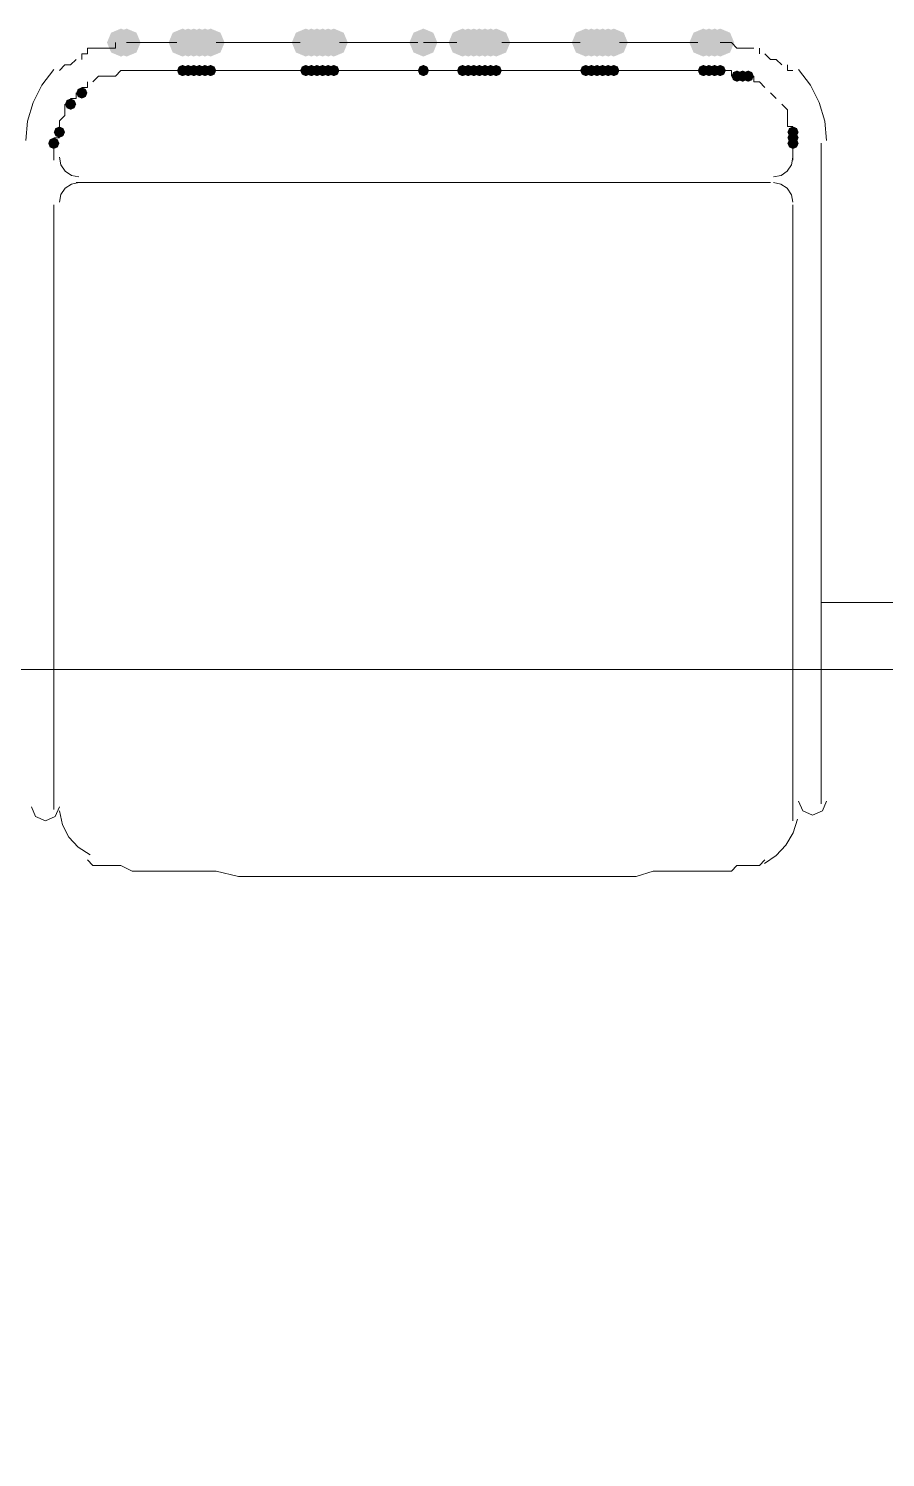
# Model space of a CAD drawing. Extents: x 185064 to 343242, y -369192 to -264966.
# Drawn here: x 232146 to 232629, y -302174 to -301368 of the extents above; entities that cross this region are included whole.
import ezdxf

# ---------------------------------------------------------------- set-up
doc = ezdxf.new("R2010")
doc.units = 0

# ---------------------------------------------------------------- blocks, each defined once
blk = doc.blocks.new('12222')
h = blk.add_hatch(color=3)
h.dxf.hatch_style = 2
h.paths.add_polyline_path([(235333.26, -307453.92), (235332.33, -307456.15), (235330.1, -307457.07), (235327.87, -307456.15), (235326.94, -307453.92), (235327.87, -307451.69), (235330.1, -307450.76), (235332.33, -307451.69)])
h = blk.add_hatch(color=3)
h.dxf.hatch_style = 2
h.paths.add_polyline_path([(235336.41, -307453.92), (235335.49, -307456.15), (235333.26, -307457.07), (235331.03, -307456.15), (235330.1, -307453.92), (235331.03, -307451.69), (235333.26, -307450.76), (235335.49, -307451.69)])
h = blk.add_hatch(color=3)
h.dxf.hatch_style = 2
h.paths.add_polyline_path([(235339.57, -307453.92), (235338.65, -307456.15), (235336.41, -307457.07), (235334.18, -307456.15), (235333.26, -307453.92), (235334.18, -307451.69), (235336.41, -307450.76), (235338.65, -307451.69)])
h = blk.add_hatch(color=3)
h.dxf.hatch_style = 2
h.paths.add_polyline_path([(235301.68, -307479.18), (235300.75, -307481.41), (235298.52, -307482.34), (235296.29, -307481.41), (235295.36, -307479.18), (235296.29, -307476.95), (235298.52, -307476.02), (235300.75, -307476.95)])
h = blk.add_hatch(color=3)
h.dxf.hatch_style = 2
h.paths.add_polyline_path([(235301.68, -307482.34), (235300.75, -307484.57), (235298.52, -307485.5), (235296.29, -307484.57), (235295.36, -307482.34), (235296.29, -307480.11), (235298.52, -307479.18), (235300.75, -307480.11)])
h = blk.add_hatch(color=3)
h.dxf.hatch_style = 2
h.paths.add_polyline_path([(235301.68, -307485.5), (235300.75, -307487.73), (235298.52, -307488.65), (235296.29, -307487.73), (235295.36, -307485.5), (235296.29, -307483.27), (235298.52, -307482.34), (235300.75, -307483.27)])
h = blk.add_hatch(color=3)
h.dxf.hatch_style = 2
h.paths.add_polyline_path([(235287.47, -307494.97), (235285.15, -307500.55), (235279.57, -307502.86), (235274, -307500.55), (235271.68, -307494.97), (235274, -307489.39), (235279.57, -307487.07), (235285.15, -307489.39)])
h = blk.add_hatch(color=3)
h.dxf.hatch_style = 2
h.paths.add_polyline_path([(235287.47, -307498.13), (235285.15, -307503.7), (235279.57, -307506.02), (235274, -307503.7), (235271.68, -307498.13), (235274, -307492.55), (235279.57, -307490.23), (235285.15, -307492.55)])
h = blk.add_hatch(color=3)
h.dxf.hatch_style = 2
h.paths.add_polyline_path([(235298.52, -307494.97), (235297.59, -307497.2), (235295.36, -307498.13), (235293.13, -307497.2), (235292.2, -307494.97), (235293.13, -307492.74), (235295.36, -307491.81), (235297.59, -307492.74)])
h = blk.add_hatch(color=3)
h.dxf.hatch_style = 2
h.paths.add_polyline_path([(235287.47, -307501.29), (235285.15, -307506.86), (235279.57, -307509.18), (235274, -307506.86), (235271.68, -307501.29), (235274, -307495.71), (235279.57, -307493.39), (235285.15, -307495.71)])
h = blk.add_hatch(color=3)
h.dxf.hatch_style = 2
h.paths.add_polyline_path([(235287.47, -307504.44), (235285.15, -307510.02), (235279.57, -307512.34), (235274, -307510.02), (235271.68, -307504.44), (235274, -307498.87), (235279.57, -307496.55), (235285.15, -307498.87)])
h = blk.add_hatch(color=3)
h.dxf.hatch_style = 2
h.paths.add_polyline_path([(235298.52, -307498.13), (235297.59, -307500.36), (235295.36, -307501.29), (235293.13, -307500.36), (235292.2, -307498.13), (235293.13, -307495.9), (235295.36, -307494.97), (235297.59, -307495.9)])
h = blk.add_hatch(color=3)
h.dxf.hatch_style = 2
h.paths.add_polyline_path([(235298.52, -307501.29), (235297.59, -307503.52), (235295.36, -307504.44), (235293.13, -307503.52), (235292.2, -307501.29), (235293.13, -307499.05), (235295.36, -307498.13), (235297.59, -307499.05)])
h = blk.add_hatch(color=3)
h.dxf.hatch_style = 2
h.paths.add_polyline_path([(235298.52, -307504.44), (235297.59, -307506.67), (235295.36, -307507.6), (235293.13, -307506.67), (235292.2, -307504.44), (235293.13, -307502.21), (235295.36, -307501.29), (235297.59, -307502.21)])
h = blk.add_hatch(color=3)
h.dxf.hatch_style = 2
h.paths.add_polyline_path([(235287.47, -307554.97), (235285.15, -307560.55), (235279.57, -307562.86), (235274, -307560.55), (235271.68, -307554.97), (235274, -307549.39), (235279.57, -307547.07), (235285.15, -307549.39)])
h = blk.add_hatch(color=3)
h.dxf.hatch_style = 2
h.paths.add_polyline_path([(235287.47, -307558.13), (235285.15, -307563.7), (235279.57, -307566.02), (235274, -307563.7), (235271.68, -307558.13), (235274, -307552.55), (235279.57, -307550.23), (235285.15, -307552.55)])
h = blk.add_hatch(color=3)
h.dxf.hatch_style = 2
h.paths.add_polyline_path([(235287.47, -307561.29), (235285.15, -307566.86), (235279.57, -307569.18), (235274, -307566.86), (235271.68, -307561.29), (235274, -307555.71), (235279.57, -307553.39), (235285.15, -307555.71)])
h = blk.add_hatch(color=3)
h.dxf.hatch_style = 2
h.paths.add_polyline_path([(235287.47, -307564.44), (235285.15, -307570.02), (235279.57, -307572.34), (235274, -307570.02), (235271.68, -307564.44), (235274, -307558.87), (235279.57, -307556.55), (235285.15, -307558.87)])
h = blk.add_hatch(color=3)
h.dxf.hatch_style = 2
h.paths.add_polyline_path([(235298.52, -307554.97), (235297.59, -307557.2), (235295.36, -307558.13), (235293.13, -307557.2), (235292.2, -307554.97), (235293.13, -307552.74), (235295.36, -307551.81), (235297.59, -307552.74)])
h = blk.add_hatch(color=3)
h.dxf.hatch_style = 2
h.paths.add_polyline_path([(235298.52, -307558.13), (235297.59, -307560.36), (235295.36, -307561.29), (235293.13, -307560.36), (235292.2, -307558.13), (235293.13, -307555.9), (235295.36, -307554.97), (235297.59, -307555.9)])
h = blk.add_hatch(color=3)
h.dxf.hatch_style = 2
h.paths.add_polyline_path([(235287.47, -307567.6), (235285.15, -307573.18), (235279.57, -307575.5), (235274, -307573.18), (235271.68, -307567.6), (235274, -307562.03), (235279.57, -307559.71), (235285.15, -307562.03)])
h = blk.add_hatch(color=3)
h.dxf.hatch_style = 2
h.paths.add_polyline_path([(235287.47, -307570.76), (235285.15, -307576.33), (235279.57, -307578.65), (235274, -307576.33), (235271.68, -307570.76), (235274, -307565.18), (235279.57, -307562.86), (235285.15, -307565.18)])
h = blk.add_hatch(color=3)
h.dxf.hatch_style = 2
h.paths.add_polyline_path([(235298.52, -307561.29), (235297.59, -307563.52), (235295.36, -307564.44), (235293.13, -307563.52), (235292.2, -307561.29), (235293.13, -307559.05), (235295.36, -307558.13), (235297.59, -307559.05)])
h = blk.add_hatch(color=3)
h.dxf.hatch_style = 2
h.paths.add_polyline_path([(235298.52, -307564.44), (235297.59, -307566.67), (235295.36, -307567.6), (235293.13, -307566.67), (235292.2, -307564.44), (235293.13, -307562.21), (235295.36, -307561.29), (235297.59, -307562.21)])
h = blk.add_hatch(color=3)
h.dxf.hatch_style = 2
h.paths.add_polyline_path([(235298.52, -307567.6), (235297.59, -307569.83), (235295.36, -307570.76), (235293.13, -307569.83), (235292.2, -307567.6), (235293.13, -307565.37), (235295.36, -307564.44), (235297.59, -307565.37)])
h = blk.add_hatch(color=3)
h.dxf.hatch_style = 2
h.paths.add_polyline_path([(235298.52, -307570.76), (235297.59, -307572.99), (235295.36, -307573.92), (235293.13, -307572.99), (235292.2, -307570.76), (235293.13, -307568.53), (235295.36, -307567.6), (235297.59, -307568.53)])
h = blk.add_hatch(color=3)
h.dxf.hatch_style = 2
h.paths.add_polyline_path([(235287.47, -307621.29), (235285.15, -307626.86), (235279.57, -307629.18), (235274, -307626.86), (235271.68, -307621.29), (235274, -307615.71), (235279.57, -307613.39), (235285.15, -307615.71)])
h = blk.add_hatch(color=3)
h.dxf.hatch_style = 2
h.paths.add_polyline_path([(235287.47, -307624.44), (235285.15, -307630.02), (235279.57, -307632.34), (235274, -307630.02), (235271.68, -307624.44), (235274, -307618.87), (235279.57, -307616.55), (235285.15, -307618.87)])
h = blk.add_hatch(color=3)
h.dxf.hatch_style = 2
h.paths.add_polyline_path([(235287.47, -307627.6), (235285.15, -307633.18), (235279.57, -307635.5), (235274, -307633.18), (235271.68, -307627.6), (235274, -307622.03), (235279.57, -307619.71), (235285.15, -307622.03)])
h = blk.add_hatch(color=3)
h.dxf.hatch_style = 2
h.paths.add_polyline_path([(235298.52, -307621.29), (235297.59, -307623.52), (235295.36, -307624.44), (235293.13, -307623.52), (235292.2, -307621.29), (235293.13, -307619.05), (235295.36, -307618.13), (235297.59, -307619.05)])
h = blk.add_hatch(color=3)
h.dxf.hatch_style = 2
h.paths.add_polyline_path([(235298.52, -307624.44), (235297.59, -307626.67), (235295.36, -307627.6), (235293.13, -307626.67), (235292.2, -307624.44), (235293.13, -307622.21), (235295.36, -307621.29), (235297.59, -307622.21)])
h = blk.add_hatch(color=3)
h.dxf.hatch_style = 2
h.paths.add_polyline_path([(235287.47, -307630.76), (235285.15, -307636.33), (235279.57, -307638.65), (235274, -307636.33), (235271.68, -307630.76), (235274, -307625.18), (235279.57, -307622.86), (235285.15, -307625.18)])
h = blk.add_hatch(color=3)
h.dxf.hatch_style = 2
h.paths.add_polyline_path([(235287.47, -307633.92), (235285.15, -307639.49), (235279.57, -307641.81), (235274, -307639.49), (235271.68, -307633.92), (235274, -307628.34), (235279.57, -307626.02), (235285.15, -307628.34)])
h = blk.add_hatch(color=3)
h.dxf.hatch_style = 2
h.paths.add_polyline_path([(235287.47, -307637.07), (235285.15, -307642.65), (235279.57, -307644.97), (235274, -307642.65), (235271.68, -307637.07), (235274, -307631.5), (235279.57, -307629.18), (235285.15, -307631.5)])
h = blk.add_hatch(color=3)
h.dxf.hatch_style = 2
h.paths.add_polyline_path([(235298.52, -307627.6), (235297.59, -307629.83), (235295.36, -307630.76), (235293.13, -307629.83), (235292.2, -307627.6), (235293.13, -307625.37), (235295.36, -307624.44), (235297.59, -307625.37)])
h = blk.add_hatch(color=3)
h.dxf.hatch_style = 2
h.paths.add_polyline_path([(235298.52, -307630.76), (235297.59, -307632.99), (235295.36, -307633.92), (235293.13, -307632.99), (235292.2, -307630.76), (235293.13, -307628.53), (235295.36, -307627.6), (235297.59, -307628.53)])
h = blk.add_hatch(color=3)
h.dxf.hatch_style = 2
h.paths.add_polyline_path([(235287.47, -307640.23), (235285.15, -307645.81), (235279.57, -307648.13), (235274, -307645.81), (235271.68, -307640.23), (235274, -307634.66), (235279.57, -307632.34), (235285.15, -307634.66)])
h = blk.add_hatch(color=3)
h.dxf.hatch_style = 2
h.paths.add_polyline_path([(235298.52, -307633.92), (235297.59, -307636.15), (235295.36, -307637.07), (235293.13, -307636.15), (235292.2, -307633.92), (235293.13, -307631.69), (235295.36, -307630.76), (235297.59, -307631.69)])
h = blk.add_hatch(color=3)
h.dxf.hatch_style = 2
h.paths.add_polyline_path([(235298.52, -307637.07), (235297.59, -307639.3), (235295.36, -307640.23), (235293.13, -307639.3), (235292.2, -307637.07), (235293.13, -307634.84), (235295.36, -307633.92), (235297.59, -307634.84)])
h = blk.add_hatch(color=3)
h.dxf.hatch_style = 2
h.paths.add_polyline_path([(235298.52, -307640.23), (235297.59, -307642.46), (235295.36, -307643.39), (235293.13, -307642.46), (235292.2, -307640.23), (235293.13, -307638), (235295.36, -307637.07), (235297.59, -307638)])
h = blk.add_hatch(color=3)
h.dxf.hatch_style = 2
h.paths.add_polyline_path([(235287.47, -307662.34), (235285.15, -307667.91), (235279.57, -307670.23), (235274, -307667.91), (235271.68, -307662.34), (235274, -307656.76), (235279.57, -307654.44), (235285.15, -307656.76)])
h = blk.add_hatch(color=3)
h.dxf.hatch_style = 2
h.paths.add_polyline_path([(235298.52, -307662.34), (235297.59, -307664.57), (235295.36, -307665.5), (235293.13, -307664.57), (235292.2, -307662.34), (235293.13, -307660.11), (235295.36, -307659.18), (235297.59, -307660.11)])
h = blk.add_hatch(color=3)
h.dxf.hatch_style = 2
h.paths.add_polyline_path([(235287.47, -307712.86), (235285.15, -307718.44), (235279.57, -307720.76), (235274, -307718.44), (235271.68, -307712.86), (235274, -307707.29), (235279.57, -307704.97), (235285.15, -307707.29)])
h = blk.add_hatch(color=3)
h.dxf.hatch_style = 2
h.paths.add_polyline_path([(235287.47, -307716.02), (235285.15, -307721.6), (235279.57, -307723.92), (235274, -307721.6), (235271.68, -307716.02), (235274, -307710.45), (235279.57, -307708.13), (235285.15, -307710.45)])
h = blk.add_hatch(color=3)
h.dxf.hatch_style = 2
h.paths.add_polyline_path([(235298.52, -307712.86), (235297.59, -307715.09), (235295.36, -307716.02), (235293.13, -307715.09), (235292.2, -307712.86), (235293.13, -307710.63), (235295.36, -307709.71), (235297.59, -307710.63)])
h = blk.add_hatch(color=3)
h.dxf.hatch_style = 2
h.paths.add_polyline_path([(235287.47, -307719.18), (235285.15, -307724.76), (235279.57, -307727.07), (235274, -307724.76), (235271.68, -307719.18), (235274, -307713.6), (235279.57, -307711.29), (235285.15, -307713.6)])
h = blk.add_hatch(color=3)
h.dxf.hatch_style = 2
h.paths.add_polyline_path([(235287.47, -307722.34), (235285.15, -307727.91), (235279.57, -307730.23), (235274, -307727.91), (235271.68, -307722.34), (235274, -307716.76), (235279.57, -307714.44), (235285.15, -307716.76)])
h = blk.add_hatch(color=3)
h.dxf.hatch_style = 2
h.paths.add_polyline_path([(235287.47, -307725.5), (235285.15, -307731.07), (235279.57, -307733.39), (235274, -307731.07), (235271.68, -307725.5), (235274, -307719.92), (235279.57, -307717.6), (235285.15, -307719.92)])
h = blk.add_hatch(color=3)
h.dxf.hatch_style = 2
h.paths.add_polyline_path([(235298.52, -307716.02), (235297.59, -307718.25), (235295.36, -307719.18), (235293.13, -307718.25), (235292.2, -307716.02), (235293.13, -307713.79), (235295.36, -307712.86), (235297.59, -307713.79)])
h = blk.add_hatch(color=3)
h.dxf.hatch_style = 2
h.paths.add_polyline_path([(235298.52, -307719.18), (235297.59, -307721.41), (235295.36, -307722.34), (235293.13, -307721.41), (235292.2, -307719.18), (235293.13, -307716.95), (235295.36, -307716.02), (235297.59, -307716.95)])
h = blk.add_hatch(color=3)
h.dxf.hatch_style = 2
h.paths.add_polyline_path([(235287.47, -307728.65), (235285.15, -307734.23), (235279.57, -307736.55), (235274, -307734.23), (235271.68, -307728.65), (235274, -307723.08), (235279.57, -307720.76), (235285.15, -307723.08)])
h = blk.add_hatch(color=3)
h.dxf.hatch_style = 2
h.paths.add_polyline_path([(235298.52, -307722.34), (235297.59, -307724.57), (235295.36, -307725.5), (235293.13, -307724.57), (235292.2, -307722.34), (235293.13, -307720.11), (235295.36, -307719.18), (235297.59, -307720.11)])
h = blk.add_hatch(color=3)
h.dxf.hatch_style = 2
h.paths.add_polyline_path([(235298.52, -307725.5), (235297.59, -307727.73), (235295.36, -307728.65), (235293.13, -307727.73), (235292.2, -307725.5), (235293.13, -307723.27), (235295.36, -307722.34), (235297.59, -307723.27)])
h = blk.add_hatch(color=3)
h.dxf.hatch_style = 2
h.paths.add_polyline_path([(235298.52, -307728.65), (235297.59, -307730.88), (235295.36, -307731.81), (235293.13, -307730.88), (235292.2, -307728.65), (235293.13, -307726.42), (235295.36, -307725.5), (235297.59, -307726.42)])
h = blk.add_hatch(color=3)
h.dxf.hatch_style = 2
h.paths.add_polyline_path([(235287.47, -307782.34), (235285.15, -307787.91), (235279.57, -307790.23), (235274, -307787.91), (235271.68, -307782.34), (235274, -307776.76), (235279.57, -307774.44), (235285.15, -307776.76)])
h = blk.add_hatch(color=3)
h.dxf.hatch_style = 2
h.paths.add_polyline_path([(235287.47, -307785.5), (235285.15, -307791.07), (235279.57, -307793.39), (235274, -307791.07), (235271.68, -307785.5), (235274, -307779.92), (235279.57, -307777.6), (235285.15, -307779.92)])
h = blk.add_hatch(color=3)
h.dxf.hatch_style = 2
h.paths.add_polyline_path([(235287.47, -307788.65), (235285.15, -307794.23), (235279.57, -307796.55), (235274, -307794.23), (235271.68, -307788.65), (235274, -307783.08), (235279.57, -307780.76), (235285.15, -307783.08)])
h = blk.add_hatch(color=3)
h.dxf.hatch_style = 2
h.paths.add_polyline_path([(235298.52, -307782.34), (235297.59, -307784.57), (235295.36, -307785.5), (235293.13, -307784.57), (235292.2, -307782.34), (235293.13, -307780.11), (235295.36, -307779.18), (235297.59, -307780.11)])
h = blk.add_hatch(color=3)
h.dxf.hatch_style = 2
h.paths.add_polyline_path([(235298.52, -307785.5), (235297.59, -307787.73), (235295.36, -307788.65), (235293.13, -307787.73), (235292.2, -307785.5), (235293.13, -307783.27), (235295.36, -307782.34), (235297.59, -307783.27)])
h = blk.add_hatch(color=3)
h.dxf.hatch_style = 2
h.paths.add_polyline_path([(235287.47, -307791.81), (235285.15, -307797.39), (235279.57, -307799.71), (235274, -307797.39), (235271.68, -307791.81), (235274, -307786.24), (235279.57, -307783.92), (235285.15, -307786.24)])
h = blk.add_hatch(color=3)
h.dxf.hatch_style = 2
h.paths.add_polyline_path([(235287.47, -307794.97), (235285.15, -307800.55), (235279.57, -307802.86), (235274, -307800.55), (235271.68, -307794.97), (235274, -307789.39), (235279.57, -307787.07), (235285.15, -307789.39)])
h = blk.add_hatch(color=3)
h.dxf.hatch_style = 2
h.paths.add_polyline_path([(235287.47, -307798.13), (235285.15, -307803.7), (235279.57, -307806.02), (235274, -307803.7), (235271.68, -307798.13), (235274, -307792.55), (235279.57, -307790.23), (235285.15, -307792.55)])
h = blk.add_hatch(color=3)
h.dxf.hatch_style = 2
h.paths.add_polyline_path([(235298.52, -307788.65), (235297.59, -307790.88), (235295.36, -307791.81), (235293.13, -307790.88), (235292.2, -307788.65), (235293.13, -307786.42), (235295.36, -307785.5), (235297.59, -307786.42)])
h = blk.add_hatch(color=3)
h.dxf.hatch_style = 2
h.paths.add_polyline_path([(235298.52, -307791.81), (235297.59, -307794.04), (235295.36, -307794.97), (235293.13, -307794.04), (235292.2, -307791.81), (235293.13, -307789.58), (235295.36, -307788.65), (235297.59, -307789.58)])
h = blk.add_hatch(color=3)
h.dxf.hatch_style = 2
h.paths.add_polyline_path([(235298.52, -307794.97), (235297.59, -307797.2), (235295.36, -307798.13), (235293.13, -307797.2), (235292.2, -307794.97), (235293.13, -307792.74), (235295.36, -307791.81), (235297.59, -307792.74)])
h = blk.add_hatch(color=3)
h.dxf.hatch_style = 2
h.paths.add_polyline_path([(235298.52, -307798.13), (235297.59, -307800.36), (235295.36, -307801.29), (235293.13, -307800.36), (235292.2, -307798.13), (235293.13, -307795.9), (235295.36, -307794.97), (235297.59, -307795.9)])
h = blk.add_hatch(color=3)
h.dxf.hatch_style = 2
h.paths.add_polyline_path([(235287.47, -307829.71), (235285.15, -307835.28), (235279.57, -307837.6), (235274, -307835.28), (235271.68, -307829.71), (235274, -307824.13), (235279.57, -307821.81), (235285.15, -307824.13)])
h = blk.add_hatch(color=3)
h.dxf.hatch_style = 2
h.paths.add_polyline_path([(235287.47, -307832.86), (235285.15, -307838.44), (235279.57, -307840.76), (235274, -307838.44), (235271.68, -307832.86), (235274, -307827.29), (235279.57, -307824.97), (235285.15, -307827.29)])
h = blk.add_hatch(color=3)
h.dxf.hatch_style = 2
h.paths.add_polyline_path([(235311.15, -307854.97), (235310.22, -307857.2), (235307.99, -307858.13), (235305.76, -307857.2), (235304.84, -307854.97), (235305.76, -307852.74), (235307.99, -307851.81), (235310.22, -307852.74)])
h = blk.add_hatch(color=3)
h.dxf.hatch_style = 2
h.paths.add_polyline_path([(235317.47, -307861.29), (235316.54, -307863.52), (235314.31, -307864.44), (235312.08, -307863.52), (235311.15, -307861.29), (235312.08, -307859.05), (235314.31, -307858.13), (235316.54, -307859.05)])
h = blk.add_hatch(color=3)
h.dxf.hatch_style = 2
h.paths.add_polyline_path([(235333.26, -307867.6), (235332.33, -307869.83), (235330.1, -307870.76), (235327.87, -307869.83), (235326.94, -307867.6), (235327.87, -307865.37), (235330.1, -307864.44), (235332.33, -307865.37)])
h = blk.add_hatch(color=3)
h.dxf.hatch_style = 2
h.paths.add_polyline_path([(235339.57, -307870.76), (235338.65, -307872.99), (235336.41, -307873.92), (235334.18, -307872.99), (235333.26, -307870.76), (235334.18, -307868.53), (235336.41, -307867.6), (235338.65, -307868.53)])
at = {"color": 3, "lineweight": 0}
blk.add_lwpolyline([(235633.26, -305792.86), (236539.57, -305792.86), (236539.57, -309010.76), (235633.26, -309010.76)], close=True, dxfattribs=at)
for points in [[(235595.36, -307438.13), (235595.36, -307330.76)], [(235334.84, -307434.97), (235323.83, -307436.01), (235313.31, -307439.08), (235303.55, -307444.05), (235294.82, -307450.83)], [(235707.47, -307450.76), (235713.05, -307448.45), (235715.36, -307442.86), (235713.05, -307437.28), (235707.47, -307434.97)], [(235336.41, -307438.13), (235709.05, -307438.13)], [(235742.68, -307470.01), (235738.13, -307463.36), (235732.3, -307457.94), (235725.43, -307453.91), (235717.75, -307451.46)], [(235292.2, -307460.23), (235289.05, -307463.39), (235289.05, -307466.55), (235285.89, -307469.71)], [(235295.36, -307453.92), (235295.36, -307457.07), (235292.2, -307457.07)], [(235326.94, -307453.92), (235326.94, -307457.07), (235323.78, -307457.07), (235320.63, -307457.07), (235317.47, -307457.07), (235314.31, -307460.23)], [(235336.41, -307453.92), (235345.89, -307453.92)], [(235336.41, -307453.92), (235345.89, -307453.92)], [(235355.36, -307464.97), (235354.49, -307460.67), (235352.13, -307457.15), (235348.61, -307454.79), (235344.31, -307453.92)], [(235369.67, -307453.92), (235365.41, -307454.73), (235361.79, -307457.12), (235359.37, -307460.72), (235358.52, -307464.97)], [(235371.15, -307453.92), (235718.52, -307453.92)], [(235311.15, -307463.39), (235307.99, -307466.55)], [(235358.52, -307466.55), (235358.52, -307662.34)], [(235282.73, -307476.02), (235282.73, -307479.18), (235282.73, -307482.34), (235282.73, -307485.5), (235279.57, -307488.65), (235279.57, -307491.81), (235279.57, -307494.97)], [(235285.89, -307472.86), (235282.73, -307472.86)], [(235304.84, -307469.71), (235301.68, -307472.86), (235301.68, -307476.02), (235298.52, -307476.02)], [(235740.63, -307851.81), (235743.78, -307848.65), (235743.78, -307842.34), (235743.78, -307839.18), (235743.78, -307832.86), (235746.94, -307826.55), (235746.94, -307817.07), (235746.94, -307810.76), (235746.94, -307801.29), (235746.94, -307788.65), (235746.94, -307779.18), (235750.1, -307766.55), (235750.1, -307753.92), (235750.1, -307741.29), (235750.1, -307728.65), (235750.1, -307716.02), (235750.1, -307703.39), (235750.1, -307687.6), (235750.1, -307674.97), (235750.1, -307659.18), (235750.1, -307646.55), (235750.1, -307633.92), (235750.1, -307618.13), (235750.1, -307605.5), (235750.1, -307592.86), (235750.1, -307580.23), (235750.1, -307567.6), (235750.1, -307554.97), (235750.1, -307542.34), (235746.94, -307532.86), (235746.94, -307523.39), (235746.94, -307513.92), (235746.94, -307504.44), (235746.94, -307498.13), (235746.94, -307488.65), (235743.78, -307485.5), (235743.78, -307479.18), (235743.78, -307476.02), (235743.78, -307472.86), (235740.63, -307469.71)], [(235298.52, -307488.65), (235295.36, -307488.65), (235295.36, -307491.81), (235295.36, -307494.97)], [(235279.57, -307507.6), (235279.57, -307510.76), (235279.57, -307513.92), (235279.57, -307517.07), (235279.57, -307520.23), (235279.57, -307523.39), (235279.57, -307526.55), (235279.57, -307529.71), (235279.57, -307532.86), (235279.57, -307536.02), (235279.57, -307539.18), (235279.57, -307542.34), (235279.57, -307545.5), (235279.57, -307548.65), (235279.57, -307551.81)], [(235295.36, -307507.6), (235295.36, -307510.76), (235295.36, -307513.92), (235295.36, -307517.07), (235295.36, -307520.23), (235295.36, -307523.39), (235295.36, -307526.55), (235295.36, -307529.71), (235295.36, -307532.86), (235295.36, -307536.02), (235295.36, -307539.18), (235295.36, -307542.34), (235295.36, -307545.5), (235295.36, -307548.65), (235295.36, -307551.81)], [(235279.57, -307573.92), (235279.57, -307577.07), (235279.57, -307580.23), (235279.57, -307583.39), (235279.57, -307586.55), (235279.57, -307589.71), (235279.57, -307592.86), (235279.57, -307596.02), (235279.57, -307599.18), (235279.57, -307602.34), (235279.57, -307605.5), (235279.57, -307608.65), (235279.57, -307611.81), (235279.57, -307614.97), (235279.57, -307618.13)], [(235295.36, -307573.92), (235295.36, -307577.07), (235295.36, -307580.23), (235295.36, -307583.39), (235295.36, -307586.55), (235295.36, -307589.71), (235295.36, -307592.86), (235295.36, -307596.02), (235295.36, -307599.18), (235295.36, -307602.34), (235295.36, -307605.5), (235295.36, -307608.65), (235295.36, -307611.81), (235295.36, -307614.97), (235295.36, -307618.13)], [(235279.57, -307643.39), (235279.57, -307646.55), (235279.57, -307649.71), (235279.57, -307652.86), (235279.57, -307656.02), (235279.57, -307659.18), (235279.57, -307662.34)], [(235295.36, -307643.39), (235295.36, -307646.55), (235295.36, -307649.71), (235295.36, -307652.86), (235295.36, -307656.02), (235295.36, -307659.18), (235295.36, -307662.34)], [(235279.57, -307709.71), (235279.57, -307706.55), (235279.57, -307703.39), (235279.57, -307700.23), (235279.57, -307697.07), (235279.57, -307693.92), (235279.57, -307690.76), (235279.57, -307687.6), (235279.57, -307684.44), (235279.57, -307681.29), (235279.57, -307678.13), (235279.57, -307674.97), (235279.57, -307671.81), (235279.57, -307668.65), (235279.57, -307665.5)], [(235295.36, -307709.71), (235295.36, -307706.55), (235295.36, -307703.39), (235295.36, -307700.23), (235295.36, -307697.07), (235295.36, -307693.92), (235295.36, -307690.76), (235295.36, -307687.6), (235295.36, -307684.44), (235295.36, -307681.29), (235295.36, -307678.13), (235295.36, -307674.97), (235295.36, -307671.81), (235295.36, -307668.65), (235295.36, -307665.5)], [(235358.52, -307858.13), (235358.52, -307662.34)], [(235279.57, -307779.18), (235279.57, -307776.02), (235279.57, -307772.86), (235279.57, -307769.71), (235279.57, -307766.55), (235279.57, -307763.39), (235279.57, -307760.23), (235279.57, -307757.07), (235279.57, -307753.92), (235279.57, -307750.76), (235279.57, -307747.6), (235279.57, -307744.44), (235279.57, -307741.29), (235279.57, -307738.13), (235279.57, -307734.97), (235279.57, -307731.81)], [(235295.36, -307779.18), (235295.36, -307776.02), (235295.36, -307772.86), (235295.36, -307769.71), (235295.36, -307766.55), (235295.36, -307763.39), (235295.36, -307760.23), (235295.36, -307757.07), (235295.36, -307753.92), (235295.36, -307750.76), (235295.36, -307747.6), (235295.36, -307744.44), (235295.36, -307741.29), (235295.36, -307738.13), (235295.36, -307734.97), (235295.36, -307731.81)], [(235279.57, -307829.71), (235279.57, -307826.55), (235279.57, -307823.39), (235279.57, -307820.23), (235279.57, -307817.07), (235279.57, -307813.92), (235279.57, -307810.76), (235279.57, -307807.6), (235279.57, -307804.44), (235279.57, -307801.29)], [(235295.36, -307829.71), (235295.36, -307826.55), (235295.36, -307823.39), (235295.36, -307820.23), (235295.36, -307817.07), (235295.36, -307813.92), (235295.36, -307810.76), (235295.36, -307807.6), (235295.36, -307804.44), (235295.36, -307801.29)], [(235295.36, -307829.71), (235295.36, -307832.86), (235298.52, -307836.02), (235298.52, -307839.18), (235298.52, -307842.34), (235298.52, -307845.5), (235301.68, -307848.65)], [(235279.57, -307836.02), (235282.73, -307836.02), (235282.73, -307839.18), (235282.73, -307842.34), (235282.73, -307845.5), (235282.73, -307848.65), (235282.73, -307851.81), (235285.89, -307851.81), (235285.89, -307854.97), (235289.05, -307854.97)], [(235301.68, -307851.81), (235304.84, -307851.81), (235304.84, -307854.97)], [(235713.04, -307867.5), (235720.82, -307865.82), (235727.77, -307862.22), (235733.55, -307856.95), (235737.83, -307850.25)], [(235289.05, -307858.13), (235292.2, -307861.29), (235292.2, -307864.44), (235295.36, -307867.6)], [(235307.99, -307858.13), (235311.15, -307858.13), (235311.15, -307861.29)], [(235344.31, -307867.6), (235348.61, -307866.73), (235352.13, -307864.36), (235354.49, -307860.85), (235355.36, -307856.55)], [(235358.52, -307856.55), (235359.39, -307860.85), (235361.76, -307864.36), (235365.27, -307866.73), (235369.57, -307867.6)], [(235294.82, -307870.69), (235303.55, -307877.47), (235313.31, -307882.44), (235323.83, -307885.5), (235334.84, -307886.55)], [(235314.31, -307864.44), (235317.47, -307864.44), (235320.63, -307864.44), (235323.78, -307867.6), (235326.94, -307867.6)], [(235333.26, -307867.6), (235333.26, -307870.76)], [(235336.41, -307870.76), (235345.89, -307870.76)], [(235371.15, -307870.76), (235712.2, -307870.76)], [(235710.63, -307883.39), (235716.21, -307881.08), (235718.52, -307875.5), (235716.21, -307869.91), (235710.63, -307867.6)]]:
    blk.add_lwpolyline(points, dxfattribs=at)

msp = doc.modelspace()

# ---------------------------------------------------------------- block references
at = {"rotation": 270}
msp.add_blockref('12222', (540030.73, -66096.62), dxfattribs=at)

doc.saveas('drawing.dxf')
